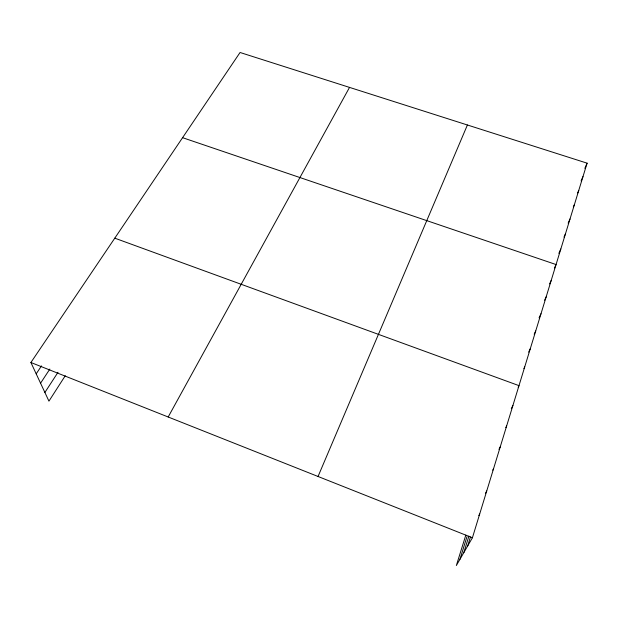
<?xml version="1.0" encoding="UTF-8"?>
<svg xmlns="http://www.w3.org/2000/svg" width="618" height="618" viewBox="0 0 618 618"><rect width="100%" height="100%" fill="white"/><g stroke="black" fill="none" stroke-linecap="round" stroke-linejoin="round"><path stroke-width="0.93" d="M465.81 535.111L456.354 565.509L472.415 537.76L587.1 163.167L240.054 52.491L30.9 362.503L48.938 401.136L65.261 375.736M463.786 552.67L468.9 536.123M467.671 545.949L470.437 536.972M459.946 559.313L466.953 536.694M318.046 476.486L467.401 124.998M584.837 168.351L587.1 163.167M581.098 180.919L582.975 176.632M577.629 192.963L578.757 190.414M573.311 207.053L574.439 204.527M568.143 223.16L570.012 218.981M563.987 237.103L565.478 233.797M558.842 253.357L560.827 248.984M554.477 268.011L556.061 264.55L182.58 137.683M549.595 283.932L551.171 280.518M544.589 300.263L546.158 296.903M539.058 317.845L541.005 313.72M534.176 334.222L535.721 330.978M528.645 352.136L530.29 348.706M523.902 368.598L524.721 366.922M518.178 387.277L518.989 385.64L114.786 238.169M511.31 408.676L512.909 405.485M505.802 427.586L506.66 425.902M498.95 449.379L500.217 446.938M492.747 470.174L493.581 468.614M485.4 493.411L486.745 490.955M168.189 416.995L349.525 87.401M478.811 515.559L479.692 513.991M44.89 392.461L57.999 372.291M40.564 383.191L49.842 369.077M36.199 373.851L41.476 365.918M30.9 362.503L472.415 537.76"/></g></svg>
